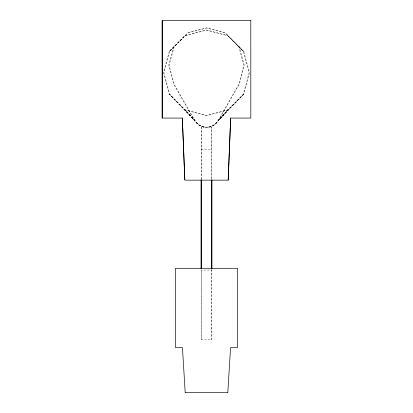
<?xml version="1.0" encoding="UTF-8"?>
<svg xmlns="http://www.w3.org/2000/svg" width="413" height="413" viewBox="0 0 413 413"><rect width="100%" height="100%" fill="white"/><g stroke="black" fill="none" stroke-linecap="round" stroke-linejoin="round"><path stroke-width="0.31" stroke-dasharray="2.06 1.55" d="M201.183 339.713L201.183 270.061L211.817 270.061L211.817 339.713L201.183 339.713L201.183 269.508M201.183 179.227L201.183 127.039L211.817 127.039L211.817 179.335M211.817 179.227L211.817 127.039M169.242 51.418L163.507 72.822L169.242 94.221L194.461 120.467A13.644 13.644 0 0 0 218.157 120.467L243.376 94.221L249.106 72.822L243.376 51.418L225.059 32.932L206.309 27.919L187.554 32.932L169.242 51.418L184.905 35.755L206.309 30.02L227.708 35.755L243.376 51.418M169.624 51.418L163.894 72.822L169.624 94.221L194.843 120.467A13.644 13.644 0 0 0 218.539 120.467L243.758 94.221L249.493 72.822L243.758 51.418L225.446 32.932L206.691 27.919L187.941 32.932L169.624 51.418L185.292 35.755L206.691 30.02L228.095 35.755L243.758 51.418M173.811 46.633L168.736 65.368L173.692 84.138L194.461 120.467L184.905 109.889L169.242 94.221M174.193 46.633L169.118 65.368L174.074 84.138L194.843 120.467L185.292 109.889L169.624 94.221M243.376 94.221L227.708 109.889L218.157 120.467L238.926 84.138L243.882 65.368L238.807 46.633M243.758 94.221L228.095 109.889L218.539 120.467L239.308 84.138L244.264 65.368L239.189 46.633M209.159 127.039L214.357 124.716L227.708 109.889L206.309 115.619L184.905 109.889L198.261 124.716L203.459 127.039M209.541 127.039L214.739 124.716L228.095 109.889L206.691 115.619L185.292 109.889L198.643 124.716L203.841 127.039M201.183 149.702L211.817 149.702M211.817 269.508L211.817 339.713M201.183 127.039L201.183 179.335"/><path stroke-width="0.62" d="M201.183 268.775L201.183 179.867L201.183 268.863M211.817 268.775L211.817 179.867L211.817 268.863M182.329 118.066L184.823 180.151L228.177 180.151L230.655 118.066L250.815 118.066L250.799 20.65M228.177 180.151L230.671 118.066M227.816 392.35L230.568 347.54L237.506 347.54L237.485 268.29L175.494 268.29L175.494 347.54L182.448 347.54L185.184 392.35M250.815 20.65L162.185 20.65L162.185 118.066L182.345 118.066L184.812 179.51M185.169 392.35L227.831 392.35M162.201 20.65L162.201 118.066"/></g></svg>
